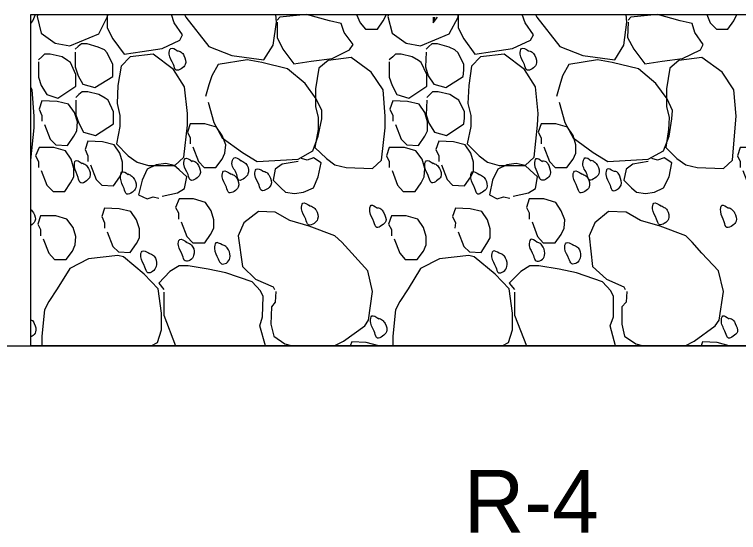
# Model space of a CAD drawing. Extents: x 2.3 to 16.3, y 0.2 to 9.5.
# Drawn here: x 11.68 to 12.72, y 5.095 to 5.839 of the extents above; entities that cross this region are included whole.
import ezdxf

# ---------------------------------------------------------------- set-up
doc = ezdxf.new("R2010")
doc.units = 0
doc.layers.add('SD_P_Dimension Text', color=7, linetype='Continuous')
doc.layers.add('SD_P_Prop Object Lines', color=7, linetype='Continuous')

msp = doc.modelspace()

# ---------------------------------------------------------------- linework, layer by layer
at = {"layer": 'SD_P_Prop Object Lines'}
for p, q in [((12.283, 5.835), (12.281, 5.827)), ((12.281, 5.835), (12.281, 5.827)), ((12.281, 5.827), (12.287, 5.835)), ((11.543, 5.363), (13.233, 5.363))]:
    msp.add_line(p, q, dxfattribs=at)
msp.add_lwpolyline([(13.153, 5.839), (13.153, 5.363), (11.703, 5.363), (11.703, 5.839)], close=True, dxfattribs=at)
for points in [[(11.703, 5.826), (11.706, 5.83), (11.71, 5.839), (11.71, 5.839)], [(11.713, 5.839), (11.712, 5.836), (11.718, 5.812), (11.738, 5.798), (11.759, 5.794), (11.801, 5.811), (11.813, 5.835), (11.814, 5.839)], [(11.813, 5.839), (11.813, 5.82), (11.821, 5.804), (11.837, 5.782), (11.863, 5.786), (11.892, 5.79), (11.917, 5.802), (11.921, 5.81), (11.909, 5.827), (11.905, 5.839)], [(11.924, 5.839), (11.926, 5.835), (11.959, 5.793), (11.992, 5.78), (12.038, 5.774), (12.051, 5.795), (12.056, 5.828), (12.055, 5.839)], [(12.057, 5.828), (12.057, 5.806), (12.065, 5.789), (12.081, 5.768), (12.106, 5.772), (12.136, 5.776), (12.161, 5.788), (12.166, 5.796), (12.153, 5.813), (12.149, 5.826), (12.132, 5.83), (12.099, 5.839), (12.061, 5.835), (12.057, 5.831)], [(12.171, 5.839), (12.176, 5.827), (12.184, 5.818), (12.201, 5.818), (12.209, 5.83), (12.214, 5.839), (12.214, 5.839)], [(12.217, 5.839), (12.216, 5.836), (12.222, 5.812), (12.242, 5.798), (12.263, 5.794), (12.304, 5.811), (12.317, 5.835), (12.317, 5.839)], [(12.317, 5.839), (12.317, 5.82), (12.325, 5.804), (12.341, 5.782), (12.366, 5.786), (12.395, 5.79), (12.421, 5.802), (12.425, 5.81), (12.413, 5.827), (12.409, 5.839)], [(12.428, 5.839), (12.43, 5.835), (12.463, 5.793), (12.496, 5.78), (12.542, 5.774), (12.555, 5.795), (12.559, 5.828), (12.558, 5.839)], [(12.561, 5.828), (12.56, 5.806), (12.569, 5.789), (12.585, 5.768), (12.61, 5.772), (12.639, 5.776), (12.665, 5.788), (12.669, 5.796), (12.657, 5.813), (12.653, 5.826), (12.636, 5.83), (12.603, 5.839), (12.565, 5.835), (12.561, 5.831)], [(12.674, 5.839), (12.679, 5.827), (12.688, 5.818), (12.704, 5.818), (12.713, 5.83), (12.717, 5.839), (12.717, 5.839)], [(11.767, 5.785), (11.767, 5.764), (11.771, 5.751), (11.778, 5.739), (11.795, 5.734), (11.821, 5.75), (11.821, 5.759), (11.821, 5.767), (11.813, 5.784), (11.809, 5.788), (11.8, 5.792), (11.784, 5.797), (11.776, 5.797), (11.771, 5.793), (11.767, 5.789)], [(12.271, 5.785), (12.27, 5.764), (12.274, 5.751), (12.282, 5.739), (12.299, 5.734), (12.324, 5.75), (12.325, 5.759), (12.325, 5.767), (12.317, 5.784), (12.312, 5.788), (12.304, 5.792), (12.287, 5.797), (12.279, 5.797), (12.275, 5.793), (12.271, 5.789)], [(11.714, 5.771), (11.714, 5.749), (11.718, 5.737), (11.726, 5.724), (11.742, 5.719), (11.768, 5.736), (11.768, 5.744), (11.768, 5.753), (11.76, 5.77), (11.756, 5.773), (11.748, 5.778), (11.731, 5.782), (11.723, 5.782), (11.719, 5.778), (11.714, 5.774)], [(11.831, 5.678), (11.826, 5.653), (11.843, 5.636), (11.856, 5.627), (11.872, 5.622), (11.91, 5.622), (11.923, 5.634), (11.928, 5.68), (11.928, 5.697), (11.924, 5.735), (11.908, 5.76), (11.879, 5.782), (11.846, 5.778), (11.833, 5.765), (11.828, 5.737), (11.827, 5.711), (11.831, 5.694), (11.831, 5.678)], [(11.958, 5.713), (11.966, 5.684), (11.978, 5.662), (12.007, 5.641), (12.028, 5.628), (12.087, 5.631), (12.108, 5.643), (12.116, 5.664), (12.121, 5.689), (12.121, 5.701), (12.113, 5.718), (12.097, 5.74), (12.072, 5.761), (12.035, 5.77), (12.014, 5.774), (11.972, 5.767), (11.963, 5.751), (11.959, 5.738), (11.954, 5.721)], [(12.116, 5.674), (12.111, 5.648), (12.128, 5.632), (12.14, 5.623), (12.156, 5.619), (12.194, 5.618), (12.207, 5.63), (12.212, 5.676), (12.212, 5.693), (12.209, 5.731), (12.192, 5.756), (12.163, 5.777), (12.13, 5.773), (12.117, 5.762), (12.112, 5.732), (12.112, 5.707), (12.116, 5.691), (12.116, 5.674)], [(12.218, 5.771), (12.218, 5.749), (12.222, 5.737), (12.229, 5.724), (12.246, 5.719), (12.272, 5.736), (12.272, 5.744), (12.272, 5.753), (12.264, 5.77), (12.26, 5.773), (12.251, 5.778), (12.235, 5.782), (12.227, 5.782), (12.223, 5.778), (12.218, 5.774)], [(12.335, 5.678), (12.33, 5.653), (12.347, 5.636), (12.359, 5.627), (12.376, 5.622), (12.413, 5.622), (12.426, 5.634), (12.431, 5.68), (12.432, 5.697), (12.428, 5.735), (12.412, 5.76), (12.383, 5.782), (12.349, 5.778), (12.336, 5.765), (12.332, 5.737), (12.331, 5.711), (12.335, 5.694), (12.335, 5.678)], [(12.462, 5.713), (12.47, 5.684), (12.482, 5.662), (12.511, 5.641), (12.532, 5.628), (12.59, 5.631), (12.612, 5.643), (12.62, 5.664), (12.624, 5.689), (12.625, 5.701), (12.617, 5.718), (12.601, 5.74), (12.576, 5.761), (12.538, 5.77), (12.517, 5.774), (12.476, 5.767), (12.467, 5.751), (12.463, 5.738), (12.458, 5.721)], [(12.619, 5.674), (12.615, 5.648), (12.631, 5.632), (12.644, 5.623), (12.66, 5.619), (12.698, 5.618), (12.711, 5.63), (12.715, 5.676), (12.716, 5.693), (12.713, 5.731), (12.696, 5.756), (12.667, 5.777), (12.634, 5.773), (12.621, 5.762), (12.616, 5.732), (12.616, 5.707), (12.62, 5.691), (12.619, 5.674)], [(11.703, 5.63), (11.708, 5.676), (11.708, 5.693), (11.705, 5.731), (11.703, 5.734)], [(11.768, 5.716), (11.768, 5.695), (11.772, 5.683), (11.779, 5.67), (11.796, 5.665), (11.822, 5.682), (11.822, 5.69), (11.822, 5.699), (11.814, 5.716), (11.81, 5.719), (11.801, 5.724), (11.785, 5.728), (11.777, 5.728), (11.772, 5.724), (11.768, 5.72)], [(12.272, 5.716), (12.271, 5.695), (12.275, 5.683), (12.283, 5.67), (12.3, 5.665), (12.325, 5.682), (12.326, 5.69), (12.326, 5.699), (12.318, 5.716), (12.313, 5.719), (12.305, 5.724), (12.288, 5.728), (12.28, 5.728), (12.276, 5.724), (12.272, 5.72)], [(11.723, 5.681), (11.731, 5.66), (11.739, 5.652), (11.756, 5.651), (11.765, 5.664), (11.769, 5.672), (11.77, 5.685), (11.766, 5.698), (11.757, 5.71), (11.741, 5.714), (11.719, 5.715), (11.715, 5.703), (11.719, 5.694), (11.719, 5.686)], [(12.227, 5.681), (12.235, 5.66), (12.243, 5.652), (12.26, 5.651), (12.269, 5.664), (12.273, 5.672), (12.273, 5.685), (12.269, 5.698), (12.261, 5.71), (12.244, 5.714), (12.223, 5.715), (12.219, 5.703), (12.223, 5.694), (12.223, 5.686)], [(11.936, 5.649), (11.944, 5.628), (11.952, 5.619), (11.969, 5.619), (11.978, 5.631), (11.982, 5.64), (11.983, 5.652), (11.978, 5.665), (11.97, 5.677), (11.953, 5.682), (11.932, 5.682), (11.928, 5.67), (11.932, 5.662), (11.932, 5.653)], [(12.44, 5.649), (12.448, 5.628), (12.456, 5.619), (12.473, 5.619), (12.482, 5.631), (12.486, 5.64), (12.486, 5.652), (12.482, 5.665), (12.474, 5.677), (12.457, 5.682), (12.436, 5.682), (12.432, 5.67), (12.436, 5.662), (12.436, 5.653)], [(11.718, 5.615), (11.726, 5.594), (11.735, 5.585), (11.752, 5.585), (11.76, 5.597), (11.765, 5.606), (11.765, 5.618), (11.761, 5.631), (11.753, 5.643), (11.736, 5.648), (11.715, 5.648), (11.71, 5.636), (11.714, 5.628), (11.714, 5.619)], [(11.789, 5.623), (11.797, 5.602), (11.805, 5.594), (11.822, 5.593), (11.831, 5.606), (11.835, 5.614), (11.835, 5.627), (11.831, 5.64), (11.823, 5.652), (11.806, 5.656), (11.785, 5.657), (11.781, 5.645), (11.785, 5.636), (11.785, 5.628)], [(12.222, 5.615), (12.23, 5.594), (12.238, 5.585), (12.255, 5.585), (12.264, 5.597), (12.268, 5.606), (12.269, 5.618), (12.265, 5.631), (12.256, 5.643), (12.24, 5.648), (12.218, 5.648), (12.214, 5.636), (12.218, 5.628), (12.218, 5.619)], [(12.293, 5.623), (12.301, 5.602), (12.309, 5.594), (12.326, 5.593), (12.335, 5.606), (12.339, 5.614), (12.339, 5.627), (12.335, 5.64), (12.327, 5.652), (12.31, 5.656), (12.289, 5.657), (12.285, 5.645), (12.289, 5.636), (12.289, 5.628)], [(12.726, 5.615), (12.734, 5.594), (12.742, 5.585), (12.759, 5.585), (12.768, 5.597), (12.772, 5.606), (12.772, 5.618), (12.768, 5.631), (12.76, 5.643), (12.743, 5.648), (12.722, 5.648), (12.718, 5.636), (12.722, 5.628), (12.722, 5.619)], [(12.087, 5.628), (12.064, 5.624), (12.054, 5.617), (12.051, 5.601), (12.062, 5.59), (12.069, 5.584), (12.082, 5.582), (12.095, 5.584), (12.109, 5.59), (12.116, 5.606), (12.12, 5.626), (12.109, 5.633), (12.1, 5.63), (12.092, 5.632)], [(12.59, 5.628), (12.568, 5.624), (12.558, 5.617), (12.555, 5.601), (12.566, 5.59), (12.573, 5.584), (12.586, 5.582), (12.599, 5.584), (12.612, 5.59), (12.62, 5.606), (12.624, 5.626), (12.613, 5.633), (12.603, 5.63), (12.595, 5.632)], [(11.892, 5.578), (11.914, 5.583), (11.924, 5.589), (11.927, 5.606), (11.916, 5.616), (11.909, 5.622), (11.897, 5.625), (11.883, 5.623), (11.87, 5.617), (11.863, 5.601), (11.858, 5.58), (11.87, 5.574), (11.879, 5.577), (11.887, 5.575)], [(12.396, 5.578), (12.418, 5.583), (12.428, 5.589), (12.431, 5.606), (12.42, 5.616), (12.413, 5.622), (12.4, 5.625), (12.387, 5.623), (12.374, 5.617), (12.366, 5.601), (12.362, 5.58), (12.373, 5.574), (12.382, 5.577), (12.391, 5.575)], [(11.919, 5.541), (11.927, 5.52), (11.936, 5.511), (11.953, 5.511), (11.961, 5.523), (11.966, 5.532), (11.966, 5.544), (11.962, 5.557), (11.954, 5.569), (11.937, 5.574), (11.916, 5.574), (11.911, 5.562), (11.915, 5.554), (11.915, 5.545)], [(12.423, 5.541), (12.431, 5.52), (12.439, 5.511), (12.456, 5.511), (12.465, 5.523), (12.469, 5.532), (12.47, 5.544), (12.465, 5.557), (12.457, 5.569), (12.44, 5.574), (12.419, 5.574), (12.415, 5.562), (12.419, 5.554), (12.419, 5.545)], [(11.813, 5.527), (11.821, 5.506), (11.829, 5.498), (11.846, 5.497), (11.855, 5.51), (11.859, 5.518), (11.859, 5.531), (11.855, 5.544), (11.847, 5.556), (11.83, 5.56), (11.809, 5.561), (11.805, 5.549), (11.809, 5.54), (11.809, 5.532)], [(12.139, 5.363), (12.152, 5.37), (12.183, 5.392), (12.188, 5.4), (12.194, 5.441), (12.187, 5.471), (12.164, 5.496), (12.15, 5.512), (12.14, 5.521), (12.103, 5.535), (12.075, 5.543), (12.054, 5.555), (12.03, 5.556), (12.009, 5.54), (12.001, 5.521), (12.007, 5.477), (12.026, 5.459), (12.051, 5.448), (12.053, 5.444)], [(12.317, 5.527), (12.325, 5.506), (12.333, 5.498), (12.35, 5.497), (12.358, 5.51), (12.363, 5.518), (12.363, 5.531), (12.359, 5.544), (12.351, 5.556), (12.334, 5.56), (12.313, 5.561), (12.309, 5.549), (12.313, 5.54), (12.312, 5.532)], [(12.643, 5.363), (12.656, 5.37), (12.686, 5.392), (12.692, 5.4), (12.698, 5.441), (12.691, 5.471), (12.667, 5.496), (12.653, 5.512), (12.644, 5.521), (12.607, 5.535), (12.579, 5.543), (12.558, 5.555), (12.533, 5.556), (12.513, 5.54), (12.505, 5.521), (12.51, 5.477), (12.53, 5.459), (12.555, 5.448), (12.557, 5.444)], [(11.721, 5.517), (11.729, 5.496), (11.737, 5.487), (11.754, 5.487), (11.763, 5.499), (11.767, 5.508), (11.768, 5.52), (11.764, 5.533), (11.755, 5.545), (11.739, 5.55), (11.717, 5.55), (11.713, 5.538), (11.717, 5.53), (11.717, 5.521)], [(12.225, 5.517), (12.233, 5.496), (12.241, 5.487), (12.258, 5.487), (12.267, 5.499), (12.271, 5.508), (12.271, 5.52), (12.267, 5.533), (12.259, 5.545), (12.242, 5.55), (12.221, 5.55), (12.217, 5.538), (12.221, 5.53), (12.221, 5.521)], [(11.876, 5.363), (11.885, 5.368), (11.891, 5.386), (11.891, 5.41), (11.886, 5.445), (11.866, 5.466), (11.836, 5.491), (11.828, 5.493), (11.786, 5.488), (11.759, 5.474), (11.741, 5.445), (11.729, 5.427), (11.723, 5.415), (11.719, 5.377), (11.719, 5.363)], [(12.38, 5.363), (12.389, 5.368), (12.395, 5.386), (12.395, 5.41), (12.39, 5.445), (12.37, 5.466), (12.34, 5.491), (12.332, 5.493), (12.29, 5.488), (12.263, 5.474), (12.245, 5.445), (12.233, 5.427), (12.227, 5.415), (12.223, 5.377), (12.223, 5.363)], [(12.04, 5.363), (12.032, 5.392), (12.036, 5.405), (12.037, 5.434), (12.033, 5.442), (12.021, 5.455), (11.983, 5.468), (11.958, 5.473), (11.929, 5.478), (11.916, 5.478), (11.903, 5.47), (11.887, 5.453), (11.894, 5.444)], [(12.543, 5.363), (12.535, 5.392), (12.54, 5.405), (12.54, 5.434), (12.536, 5.442), (12.524, 5.455), (12.487, 5.468), (12.462, 5.473), (12.433, 5.478), (12.42, 5.478), (12.407, 5.47), (12.39, 5.453), (12.398, 5.444)], [(11.894, 5.44), (11.894, 5.407), (11.911, 5.363)], [(12.055, 5.441), (12.054, 5.426), (12.049, 5.419), (12.048, 5.394), (12.052, 5.377), (12.068, 5.366), (12.079, 5.363)], [(12.398, 5.44), (12.398, 5.407), (12.415, 5.363)], [(12.559, 5.441), (12.558, 5.426), (12.552, 5.419), (12.552, 5.394), (12.556, 5.377), (12.572, 5.366), (12.583, 5.363)], [(12.203, 5.363), (12.185, 5.368), (12.164, 5.369), (12.162, 5.363)], [(12.706, 5.363), (12.689, 5.368), (12.668, 5.369), (12.666, 5.363)]]:
    msp.add_lwpolyline(points, dxfattribs=at)
for points in [[(11.913, 5.787), (11.919, 5.785), (11.923, 5.78), (11.925, 5.767), (11.919, 5.761), (11.912, 5.759), (11.908, 5.767), (11.902, 5.782), (11.904, 5.79), (11.914, 5.787)], [(12.417, 5.787), (12.423, 5.785), (12.427, 5.78), (12.429, 5.767), (12.423, 5.761), (12.416, 5.759), (12.412, 5.767), (12.406, 5.782), (12.408, 5.79), (12.418, 5.787)], [(11.776, 5.626), (11.782, 5.623), (11.786, 5.618), (11.788, 5.606), (11.783, 5.6), (11.775, 5.597), (11.771, 5.605), (11.766, 5.62), (11.767, 5.629), (11.777, 5.625)], [(11.934, 5.629), (11.94, 5.627), (11.944, 5.622), (11.946, 5.609), (11.94, 5.603), (11.933, 5.601), (11.929, 5.609), (11.923, 5.624), (11.925, 5.632), (11.935, 5.628)], [(12.004, 5.63), (12.009, 5.627), (12.014, 5.622), (12.015, 5.61), (12.01, 5.604), (12.002, 5.601), (11.999, 5.609), (11.992, 5.625), (11.995, 5.633), (12.005, 5.629)], [(12.28, 5.626), (12.286, 5.623), (12.29, 5.618), (12.292, 5.606), (12.286, 5.6), (12.279, 5.597), (12.275, 5.605), (12.269, 5.62), (12.271, 5.629), (12.281, 5.625)], [(12.438, 5.629), (12.444, 5.627), (12.447, 5.622), (12.449, 5.609), (12.444, 5.603), (12.437, 5.601), (12.432, 5.609), (12.427, 5.624), (12.429, 5.632), (12.438, 5.628)], [(12.508, 5.63), (12.513, 5.627), (12.517, 5.622), (12.519, 5.61), (12.513, 5.604), (12.506, 5.601), (12.502, 5.609), (12.496, 5.625), (12.499, 5.633), (12.508, 5.629)], [(12.036, 5.614), (12.042, 5.612), (12.046, 5.607), (12.048, 5.594), (12.042, 5.588), (12.035, 5.586), (12.031, 5.594), (12.025, 5.609), (12.027, 5.617), (12.037, 5.614)], [(12.54, 5.614), (12.546, 5.612), (12.549, 5.607), (12.551, 5.594), (12.546, 5.588), (12.539, 5.586), (12.535, 5.594), (12.529, 5.609), (12.531, 5.617), (12.54, 5.614)], [(11.843, 5.61), (11.848, 5.607), (11.852, 5.602), (11.854, 5.59), (11.849, 5.584), (11.841, 5.581), (11.837, 5.589), (11.832, 5.604), (11.834, 5.613), (11.843, 5.609)], [(11.989, 5.611), (11.995, 5.608), (11.999, 5.604), (12.001, 5.591), (11.995, 5.585), (11.988, 5.583), (11.984, 5.591), (11.978, 5.606), (11.98, 5.614), (11.99, 5.61)], [(12.346, 5.61), (12.352, 5.607), (12.356, 5.602), (12.358, 5.59), (12.352, 5.584), (12.345, 5.581), (12.341, 5.589), (12.335, 5.604), (12.337, 5.613), (12.347, 5.609)], [(12.493, 5.611), (12.499, 5.608), (12.503, 5.604), (12.505, 5.591), (12.499, 5.585), (12.492, 5.583), (12.488, 5.591), (12.482, 5.606), (12.484, 5.614), (12.494, 5.61)], [(12.103, 5.565), (12.109, 5.562), (12.113, 5.558), (12.115, 5.545), (12.11, 5.539), (12.102, 5.537), (12.098, 5.545), (12.092, 5.56), (12.094, 5.568), (12.104, 5.564)], [(12.201, 5.562), (12.207, 5.559), (12.21, 5.554), (12.213, 5.542), (12.207, 5.536), (12.2, 5.533), (12.196, 5.541), (12.19, 5.556), (12.192, 5.565), (12.201, 5.561)], [(12.607, 5.565), (12.613, 5.562), (12.617, 5.558), (12.619, 5.545), (12.613, 5.539), (12.606, 5.537), (12.602, 5.545), (12.596, 5.56), (12.598, 5.568), (12.608, 5.564)], [(12.705, 5.562), (12.71, 5.559), (12.714, 5.554), (12.716, 5.542), (12.711, 5.536), (12.703, 5.533), (12.699, 5.541), (12.694, 5.556), (12.696, 5.565), (12.705, 5.561)], [(11.703, 5.559), (11.707, 5.554), (11.709, 5.542), (11.703, 5.536)], [(11.926, 5.512), (11.931, 5.51), (11.936, 5.505), (11.937, 5.493), (11.932, 5.486), (11.925, 5.485), (11.921, 5.493), (11.915, 5.507), (11.917, 5.516), (11.927, 5.512)], [(11.978, 5.508), (11.983, 5.506), (11.987, 5.501), (11.989, 5.489), (11.984, 5.482), (11.977, 5.481), (11.972, 5.488), (11.967, 5.503), (11.969, 5.511), (11.978, 5.508)], [(12.43, 5.512), (12.435, 5.51), (12.439, 5.505), (12.441, 5.493), (12.436, 5.486), (12.429, 5.485), (12.425, 5.493), (12.419, 5.507), (12.421, 5.516), (12.43, 5.512)], [(12.481, 5.508), (12.487, 5.506), (12.491, 5.501), (12.492, 5.489), (12.487, 5.482), (12.48, 5.481), (12.476, 5.488), (12.47, 5.503), (12.472, 5.511), (12.482, 5.508)], [(11.872, 5.496), (11.878, 5.494), (11.882, 5.489), (11.883, 5.477), (11.878, 5.47), (11.871, 5.468), (11.867, 5.476), (11.861, 5.491), (11.863, 5.499), (11.873, 5.496)], [(12.376, 5.496), (12.381, 5.494), (12.385, 5.489), (12.387, 5.477), (12.382, 5.47), (12.375, 5.468), (12.371, 5.476), (12.365, 5.491), (12.367, 5.499), (12.376, 5.496)], [(11.703, 5.4), (11.704, 5.4), (11.708, 5.395), (11.71, 5.383), (11.705, 5.377), (11.703, 5.376)], [(12.202, 5.403), (12.208, 5.4), (12.212, 5.395), (12.214, 5.383), (12.208, 5.377), (12.201, 5.374), (12.197, 5.382), (12.191, 5.398), (12.193, 5.406), (12.203, 5.402)], [(12.706, 5.403), (12.712, 5.4), (12.715, 5.395), (12.718, 5.383), (12.712, 5.377), (12.705, 5.374), (12.701, 5.382), (12.695, 5.398), (12.697, 5.406), (12.706, 5.402)]]:
    msp.add_spline(points, degree=3, dxfattribs=at)

# ---------------------------------------------------------------- texts
at = {"layer": 'SD_P_Dimension Text'}
msp.add_text('R-4', height=0.09, dxfattribs=at).set_placement((12.325, 5.095))

doc.saveas('drawing.dxf')
